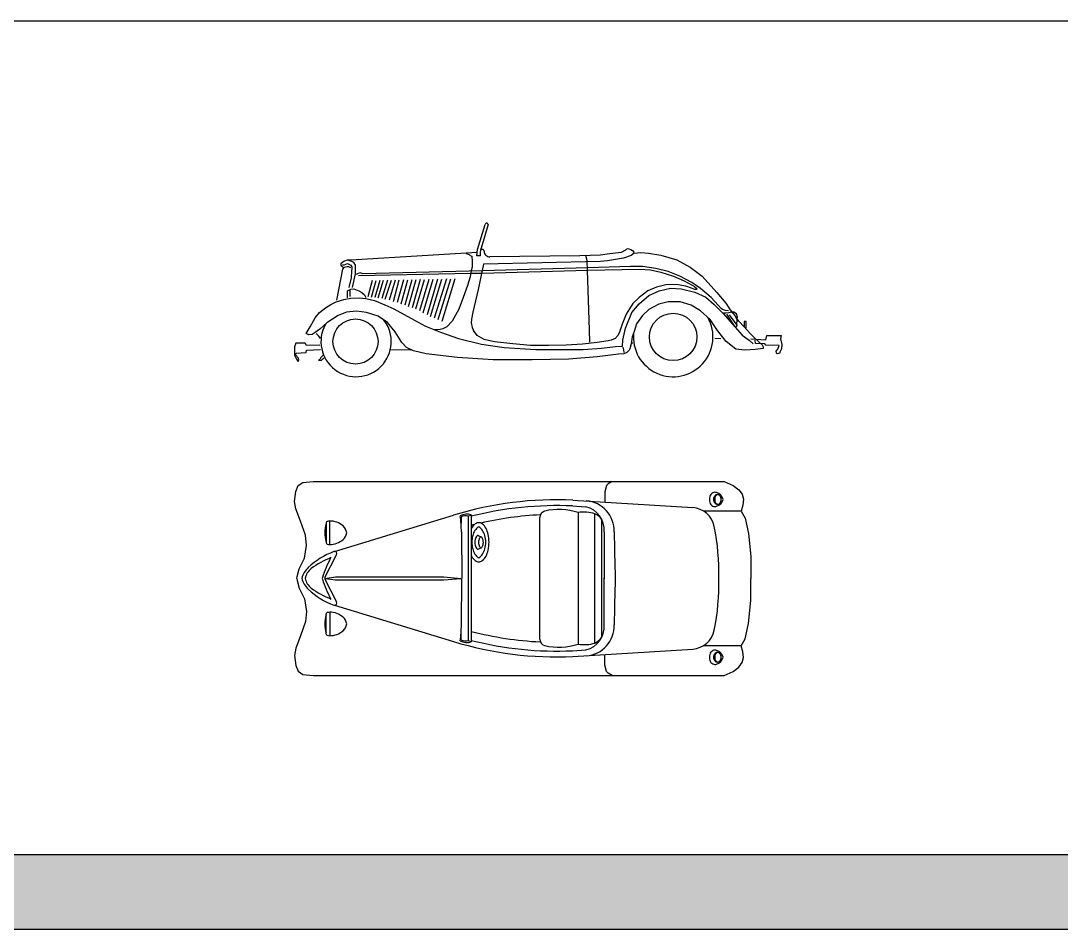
# Model space of a CAD drawing. Header units: millimetres. Extents: x 116290 to 180258, y 22146 to 121276.
# Drawn here: x 158887 to 167904, y 22146 to 30019 of the extents above; entities that cross this region are included whole.
import ezdxf

# ---------------------------------------------------------------- set-up
doc = ezdxf.new("R2010")
doc.units = ezdxf.units.MM
doc.layers.add('www.cad-blocks.net', color=7, linetype='Continuous')

# ---------------------------------------------------------------- blocks, each defined once
blk = doc.blocks.new('A$C482260ED')
for p, q in [((10.3, 1594.6), (30.8, 1645.9)), ((30.8, 1645.9), (71.8, 1672.5)), ((71.8, 1672.5), (160, 1682.8)), ((160, 1682.8), (3723.9, 1682.8)), ((2702.6, 1647.2), (2690.6, 1592.4)), ((2718.1, 1662.7), (2702.6, 1647.2)), ((2753.5, 1682.8), (2718.1, 1662.7)), ((3723.9, 1682.8), (3801.8, 1647.8)), ((3801.8, 1647.8), (3850.8, 1610.1)), ((0, 1508.5), (10.3, 1594.6)), ((2690.6, 1592.4), (2690.6, 1502.7)), ((3850.8, 1610.1), (3881, 1570.5)), ((3881, 1570.5), (3892.3, 1527.2)), ((10.3, 1445), (0, 1508.5)), ((51.3, 1338.4), (10.3, 1445)), ((2410, 1469.4), (2525.3, 1462.2)), ((2412.7, 1520.1), (3450.9, 1455.1)), ((3886.7, 1476.4), (3871.6, 1425.5)), ((3892.3, 1527.2), (3886.7, 1476.4)), ((345.8, 1075.6), (1377.7, 1390)), ((1442.8, 1375.7), (1442.8, 1321.7)), ((1504.7, 1382), (1531.7, 1393.1)), ((1504.7, 1382), (1504.7, 302.5)), ((1531.7, 1393.1), (1531.7, 291.4)), ((2125.4, 314.2), (2125.4, 1370.4)), ((2458.8, 1415.4), (2458.8, 272.4)), ((2603.2, 281.9), (2603.2, 1402.7)), ((3871.6, 1425.5), (3544.6, 1425.5)), ((3871.6, 1425.5), (3905.5, 1365.2)), ((3905.5, 1365.2), (3933.8, 1231.5)), ((94.4, 1215.4), (51.3, 1338.4)), ((272.8, 1324.9), (272.8, 1237.6)), ((306.1, 1136), (306.1, 1339.2)), ((2663.5, 333.2), (2663.5, 1351.3)), ((104.6, 1127.2), (94.4, 1215.4)), ((272.8, 1237.6), (272.8, 1150.3)), ((1445.9, 1245.5), (1450.5, 843.9)), ((1592, 1213.8), (1615.8, 1201.1)), ((2682.6, 1246), (2682.6, 839.1)), ((3933.8, 1231.5), (3954.5, 1031.9)), ((86.2, 1016.5), (104.6, 1127.2)), ((1592, 1094.7), (1615.8, 1107.4)), ((41, 924.3), (86.2, 1016.5)), ((263.2, 850.2), (364.8, 1047.1)), ((3954.5, 1031.9), (3954.5, 841.4)), ((21.4, 858.9), (41, 924.3)), ((19.8, 841.4), (21.4, 858.9)), ((19.8, 841.4), (21.4, 823.8)), ((21.4, 823.8), (41, 758.5)), ((263.2, 834.3), (364.8, 637.5)), ((264.8, 842.3), (355.3, 855)), ((264.8, 842.3), (355.3, 829.6)), ((355.3, 855), (1293.5, 855)), ((355.3, 829.6), (1293.5, 829.6)), ((1293.5, 855), (1441.2, 842.3)), ((1293.5, 829.6), (1441.2, 842.3)), ((1445.9, 439.1), (1450.5, 840.7)), ((2682.6, 438.5), (2682.6, 845.5)), ((3954.5, 650.9), (3954.5, 841.4)), ((41, 758.5), (86.2, 666.2)), ((86.2, 666.2), (104.6, 555.5)), ((3933.8, 451.3), (3954.5, 650.9)), ((104.6, 555.5), (94.4, 467.4)), ((306.1, 548.6), (306.1, 345.4)), ((345.8, 608.9), (1377.7, 294.6)), ((94.4, 467.4), (51.3, 344.4)), ((272.8, 447), (272.8, 534.3)), ((3905.5, 317.5), (3933.8, 451.3)), ((272.8, 359.7), (272.8, 447)), ((1442.8, 308.9), (1442.8, 362.9)), ((51.3, 344.4), (10.3, 237.8)), ((1504.7, 302.5), (1531.7, 291.4)), ((3871.6, 257.3), (3905.5, 317.5)), ((10.3, 237.8), (0, 174.2)), ((2410, 215.1), (2525.3, 222.4)), ((2412.7, 164.4), (3450.9, 229.5)), ((2690.6, 90.4), (2690.6, 181.8)), ((3871.6, 257.3), (3541.6, 257.3)), ((3886.7, 206.4), (3871.6, 257.3)), ((3892.3, 155.6), (3886.7, 206.4)), ((0, 174.2), (10.3, 88.1)), ((2702.6, 35.5), (2690.6, 90.4)), ((3850.8, 72.7), (3881, 112.2)), ((3881, 112.2), (3892.3, 155.6)), ((10.3, 88.1), (30.8, 36.9)), ((30.8, 36.9), (71.8, 10.2)), ((71.8, 10.2), (160, 0)), ((160, 0), (3723.9, 0)), ((2718.1, 20.1), (2702.6, 35.5)), ((2753.5, 0), (2718.1, 20.1)), ((3723.9, 0), (3801.8, 35)), ((3801.8, 35), (3850.8, 72.7))]:
    blk.add_line(p, q)
for centre, radius, start, end in [((3675.6, 1526.5), 80.2, 162.32678, 180), ((3659.6, 1531.6), 63.4, 142.43141, 162.32678), ((3649.5, 1539.4), 50.6, 118.30147, 142.43141), ((3643, 1551.4), 37, 90, 118.30147), ((3684.3, 1526.5), 52.4, 161.94148, 180), ((3674.6, 1529.7), 42.1, 141.79185, 161.94148), ((3702.6, 1526.5), 61.1, 164.4244, 180), ((3668.4, 1534.5), 34.3, 117.75413, 141.79185), ((3643, 1551.4), 37, 66.89585, 90), ((3686.2, 1531.1), 44.1, 146.06132, 164.4244), ((3675.8, 1538.1), 31.6, 121.61299, 146.06132), ((3664.5, 1542), 25.8, 90, 117.75413), ((3633.6, 1505.4), 83.6, 14.63368, 73.3583), ((3669.2, 1548.7), 19.1, 90, 121.61299), ((3664.5, 1542), 25.8, 83.67475, 90), ((3669.2, 1548.7), 19.1, 58.38701, 90), ((3662.7, 1538.1), 31.6, 33.93868, 58.38701), ((3652.3, 1531.1), 44.1, 15.5756, 33.93868), ((3635.9, 1526.5), 61.1, 0, 15.5756), ((2273.1, -1549.5), 3072.8, 87.39501, 106.94154), ((2273.1, -1549.5), 3022, 87.40323, 104.20183), ((2479.7, 1263.7), 203.7, 355.01839, 77.07847), ((2511.4, 1254.7), 258.7, 357.95553, 86.16677), ((3438.2, 1251.4), 204.1, 11.35304, 86.41276), ((3675.6, 1526.5), 80.2, 180, 197.67322), ((3659.6, 1521.4), 63.4, 197.67322, 217.56859), ((3649.5, 1513.6), 50.6, 217.56859, 241.69853), ((3643, 1501.6), 37, 241.69853, 270), ((3684.3, 1526.5), 52.4, 180, 198.05852), ((3674.6, 1523.3), 42.1, 198.05852, 218.20815), ((3702.6, 1526.5), 61.1, 180, 195.5756), ((3668.4, 1518.5), 34.3, 218.20815, 242.24587), ((3643, 1501.6), 37, 270, 293.10415), ((3686.2, 1521.9), 44.1, 195.5756, 213.93868), ((3675.8, 1514.9), 31.6, 213.93868, 238.38701), ((3664.5, 1511), 25.8, 242.24587, 270), ((3633.6, 1547.6), 83.6, 286.6417, 345.36632), ((3669.2, 1504.3), 19.1, 238.38701, 270), ((3664.5, 1511), 25.8, 270, 276.32525), ((3669.2, 1504.3), 19.1, 270, 301.61299), ((3662.7, 1514.9), 31.6, 301.61299, 326.06132), ((3652.3, 1521.9), 44.1, 326.06132, 344.4244), ((3635.9, 1526.5), 61.1, 344.4244, 0), ((1494.9, 1258.5), 139.6, 74.74207, 114.78521), ((212.2, 1231.6), 1233.8, 0.6474, 7.15359), ((1482.4, 1294.1), 90.7, 75.7896, 115.92243), ((2273.1, -1549.5), 2945.8, 92.7812, 102.92511), ((2180.9, 1370.4), 55.6, 103.60833, 180), ((2292.1, 911.3), 527.9, 71.5923, 103.60833), ((2511.2, 1107.8), 308.8, 72.67204, 99.78339), ((2549, 1277.9), 136.1, 32.67641, 66.52509), ((539.5, 1237.6), 277.8, 163.7398, 196.2602), ((288.8, 1319.9), 16.8, 107.13939, 162.86061), ((305, 1267.6), 71.5, 90.35293, 107.13939), ((305.6, 1164), 175.2, 49.05193, 90.35293), ((358.4, 1224.8), 94.6, 7.73411, 49.05193), ((2273.1, -1549.5), 2945.8, 104.01504, 104.57722), ((1715.3, 1180.2), 204.7, 152.37404, 153.74901), ((1642.2, 1218.4), 122.2, 128.35963, 152.37404), ((1655, 1198.4), 108.6, 122.79499, 147.26477), ((1596.7, 1275.9), 49, 90, 128.35963), ((1629.3, 1238.3), 61.2, 122.13009, 122.79499), ((1596.7, 1275.9), 49, 51.64037, 90), ((1564.2, 1238.3), 61.2, 57.20501, 57.86991), ((1538.5, 1198.4), 108.6, 32.73523, 57.20501), ((1551.3, 1218.4), 122.2, 27.62596, 51.64037), ((1478.2, 1180.2), 204.7, 12.23158, 27.62596), ((1687.5, 899.9), 1989.7, 358.34177, 11.35304), ((305.6, 1311.1), 175.2, 269.64707, 310.94807), ((358.4, 1250.3), 94.6, 310.94807, 352.26589), ((1760.4, 1155), 223.9, 165.08926, 180), ((1695.8, 1172.2), 157.1, 147.26477, 165.08926), ((1687.1, 1154.2), 123.7, 168.75495, 180), ((1639.9, 1163.6), 75.6, 154.35899, 168.75495), ((1610.3, 1177.8), 42.8, 130.79238, 154.35899), ((1592, 1199.1), 14.7, 90, 130.79238), ((1701.2, 1154.2), 106, 169.65541, 180), ((1658.8, 1162), 62.9, 156.21797, 169.65541), ((1632.2, 1173.7), 33.9, 133.22689, 156.21797), ((1615.8, 1191.1), 9.92, 90, 133.22689), ((1615.8, 1191.1), 9.92, 46.77311, 90), ((1599.4, 1173.7), 33.9, 23.78203, 46.77311), ((1497.7, 1172.2), 157.1, 14.91074, 32.73523), ((1572.8, 1162), 62.9, 10.34459, 23.78203), ((1530.4, 1154.2), 106, 0, 10.34459), ((1433.1, 1155), 223.9, 0, 14.91074), ((1362.1, 1155), 323.6, 0, 12.23158), ((44369.9, 2026.5), 41607.3, 181.07548, 181.6309), ((288.8, 1155.2), 16.8, 197.13939, 252.86061), ((305, 1207.5), 71.5, 252.86061, 269.64707), ((1760.4, 1155), 223.9, 180, 194.91074), ((1695.8, 1137.8), 157.1, 194.91074, 212.73523), ((1687.1, 1154.2), 123.7, 180, 191.24505), ((1639.9, 1144.8), 75.6, 191.24505, 205.64101), ((1610.3, 1130.6), 42.8, 205.64101, 229.20762), ((1592, 1109.4), 14.7, 229.20762, 270), ((1701.2, 1154.2), 106, 180, 190.34459), ((1658.8, 1146.5), 62.9, 190.34459, 203.78203), ((1632.2, 1134.8), 33.9, 203.78203, 226.77311), ((1615.8, 1117.3), 9.92, 226.77311, 270), ((1615.8, 1117.3), 9.92, 270, 313.22689), ((1599.4, 1134.8), 33.9, 313.22689, 336.21797), ((1497.7, 1137.8), 157.1, 327.26477, 345.08926), ((1572.8, 1146.5), 62.9, 336.21797, 349.65541), ((1530.4, 1154.2), 106, 349.65541, 0), ((1433.1, 1155), 223.9, 345.08926, 0), ((1478.2, 1129.8), 204.7, 332.37404, 347.76842), ((1362.1, 1155), 323.6, 347.76842, 0), ((563, 468.9), 644.6, 110.1469, 133.56909), ((585.3, 334.4), 738.2, 111.42112, 126.68809), ((1035.8, 608.5), 830.3, 150.15861, 163.19068), ((347.7, 1055.9), 19.3, 332.70043, 110.1469), ((1715.3, 1129.8), 204.7, 206.25099, 207.62596), ((1642.2, 1091.6), 122.2, 207.62596, 231.64037), ((1655, 1111.6), 108.6, 212.73523, 237.20501), ((1596.7, 1034.2), 49, 231.64037, 270), ((1629.3, 1071.7), 61.2, 237.20501, 237.86991), ((1564.2, 1071.7), 61.2, 302.13009, 302.79499), ((1596.7, 1034.2), 49, 270, 308.35963), ((1538.5, 1111.6), 108.6, 302.79499, 327.26477), ((1551.3, 1091.6), 122.2, 308.35963, 332.37404), ((248, 796), 190.5, 132.71574, 165.9297), ((221.9, 822.1), 130.1, 126.68809, 171.06697), ((248, 888.6), 190.5, 194.0703, 227.28426), ((221.9, 862.5), 130.1, 188.93303, 233.31191), ((255.3, 842.3), 15.6, 156.03751, 203.96249), ((1035.8, 1076), 830.3, 196.80932, 209.84139), ((277.5, 842.3), 16.3, 150.9454, 209.0546), ((44369.9, -341.9), 41607.3, 178.3691, 178.92452), ((1687.5, 784.7), 1989.7, 348.64696, 1.65823), ((563, 1215.6), 644.6, 226.43091, 249.8531), ((585.3, 1350.1), 738.2, 233.31191, 248.57888), ((347.7, 628.6), 19.3, 249.8531, 27.29957), ((288.8, 529.3), 16.8, 107.13939, 162.86061), ((305, 477.1), 71.5, 90.35293, 107.13939), ((305.6, 373.4), 175.2, 49.05193, 90.35293), ((539.5, 447), 277.8, 163.7398, 196.2602), ((358.4, 434.3), 94.6, 7.73411, 49.05193), ((305.6, 520.6), 175.2, 269.64707, 310.94807), ((358.4, 459.7), 94.6, 310.94807, 352.26589), ((212.2, 453), 1233.8, 352.84641, 359.3526), ((2273.1, 3234), 2945.8, 255.42278, 267.2188), ((2479.7, 420.9), 203.7, 282.92153, 4.98161), ((2511.4, 429.8), 258.7, 273.83323, 2.04447), ((3438.2, 433.2), 204.1, 273.58724, 348.64696), ((288.8, 364.6), 16.8, 197.13939, 252.86061), ((305, 416.9), 71.5, 252.86061, 269.64707), ((2273.1, 3234), 3072.8, 253.05846, 272.60499), ((1494.9, 426.1), 139.6, 245.21479, 285.25793), ((1482.4, 390.4), 90.7, 244.07757, 284.2104), ((2273.1, 3234), 3022, 255.79817, 272.59677), ((2180.9, 314.2), 55.6, 180, 256.39167), ((2292.1, 773.2), 527.9, 256.39167, 288.4077), ((2511.2, 576.7), 308.8, 260.21661, 287.32796), ((2549, 406.7), 136.1, 293.47491, 327.32359), ((3675.6, 158.1), 80.2, 162.32678, 180), ((3659.6, 163.2), 63.4, 142.43141, 162.32678), ((3649.5, 171), 50.6, 118.30147, 142.43141), ((3643, 183), 37, 90, 118.30147), ((3674.6, 161.2), 42.1, 141.79185, 161.94148), ((3668.4, 166.1), 34.3, 117.75413, 141.79185), ((3643, 183), 37, 66.89585, 90), ((3686.2, 162.6), 44.1, 146.06132, 164.4244), ((3675.8, 169.6), 31.6, 121.61299, 146.06132), ((3664.5, 173.6), 25.8, 90, 117.75413), ((3633.6, 137), 83.6, 14.63368, 73.3583), ((3669.2, 180.3), 19.1, 90, 121.61299), ((3664.5, 173.6), 25.8, 83.67475, 90), ((3669.2, 180.3), 19.1, 58.38701, 90), ((3662.7, 169.6), 31.6, 33.93868, 58.38701), ((3652.3, 162.6), 44.1, 15.5756, 33.93868), ((3675.6, 158.1), 80.2, 180, 197.67322), ((3659.6, 153), 63.4, 197.67322, 217.56859), ((3649.5, 145.2), 50.6, 217.56859, 241.69853), ((3643, 133.2), 37, 241.69853, 270), ((3684.3, 158.1), 52.4, 161.94148, 180), ((3684.3, 158.1), 52.4, 180, 198.05852), ((3674.6, 154.9), 42.1, 198.05852, 218.20815), ((3702.6, 158.1), 61.1, 164.4244, 180), ((3702.6, 158.1), 61.1, 180, 195.5756), ((3668.4, 150), 34.3, 218.20815, 242.24587), ((3643, 133.2), 37, 270, 293.10415), ((3686.2, 153.5), 44.1, 195.5756, 213.93868), ((3675.8, 146.5), 31.6, 213.93868, 238.38701), ((3664.5, 142.6), 25.8, 242.24587, 270), ((3633.6, 179.2), 83.6, 286.6417, 345.36632), ((3669.2, 135.9), 19.1, 238.38701, 270), ((3664.5, 142.6), 25.8, 270, 276.32525), ((3669.2, 135.9), 19.1, 270, 301.61299), ((3662.7, 146.5), 31.6, 301.61299, 326.06132), ((3652.3, 153.5), 44.1, 326.06132, 344.4244), ((3635.9, 158.1), 61.1, 0, 15.5756), ((3635.9, 158.1), 61.1, 344.4244, 0)]:
    blk.add_arc(centre, radius, start, end)
blk = doc.blocks.new('A$C49F12F3D')
at = {"extrusion": (0, 1, 0)}
for p, q in [((1586.2, 1100.9), (1652.9, 1318.2)), ((1677.7, 1317.2), (1618.5, 1112.8)), ((1579.7, 1047.1), (1586.2, 1100.9)), ((1612, 1076.2), (1618.5, 1112.8)), ((1613.1, 1046), (1579.7, 1047.1)), ((1613.1, 1046), (1612, 1076.2))]:
    blk.add_line(p, q, dxfattribs=at)
for p, q in [((2869.6, 1094.8), (2832.2, 1077.2)), ((2880.6, 1107.8), (2869.6, 1094.8)), ((2881.6, 1109.4), (2898.7, 1107.4)), ((2898.7, 1107.4), (2915.4, 1101.5)), ((2915.4, 1101.5), (2929.3, 1091.8)), ((2929.3, 1091.8), (2939.7, 1078.9)), ((404.5, 984.7), (426.3, 999.9)), ((426.3, 999.9), (458.4, 1010.9)), ((458.4, 1010.9), (487, 1011.4)), ((495.7, 997.7), (470.1, 1006)), ((487, 1011.4), (1583.4, 1077.4)), ((514.4, 990.2), (495.7, 997.7)), ((1488.4, 1066.5), (1513, 1058.2)), ((1513, 1058.2), (1521.5, 1050.8)), ((1521.5, 1050.8), (1537.7, 1044.6)), ((1537.7, 1044.6), (1536.1, 1029.6)), ((1536.1, 1029.6), (1540.7, 1013.3)), ((1540.7, 1013.3), (1538.9, 989.9)), ((2650, 998.5), (1637.5, 974.2)), ((2473.6, 1047.4), (1693.3, 1037.7)), ((2652.3, 1052.8), (2473.6, 1047.4)), ((2535.8, 1006.3), (2524.4, 1049)), ((2540.4, 919.3), (2535.8, 1006.3)), ((2711.2, 1003.3), (2650, 998.5)), ((2710.9, 1060.4), (2652.3, 1052.8)), ((2832.2, 1077.2), (2710.9, 1060.4)), ((2851.1, 1026.3), (2711.2, 1003.3)), ((2918.5, 1048.5), (2851.1, 1026.3)), ((2943.7, 1069), (2918.5, 1048.5)), ((2939.7, 1078.9), (2943.7, 1069)), ((2943.7, 1069), (3001.7, 1075)), ((3001.7, 1075), (3067.4, 1071.2)), ((3067.4, 1071.2), (3175.1, 1054)), ((3175.1, 1054), (3311.9, 1011.5)), ((3311.9, 1011.5), (3428.9, 949.3)), ((416.8, 932.1), (364.5, 661.6)), ((403.9, 967.2), (404.5, 984.7)), ((409.1, 956.2), (403.9, 967.2)), ((421.3, 944.7), (409.1, 956.2)), ((415.7, 969.3), (430.7, 969.7)), ((426.5, 945.9), (416.8, 932.1)), ((455.6, 950.9), (426.5, 945.9)), ((430.7, 969.7), (458.3, 979.6)), ((470.9, 950.7), (455.6, 950.9)), ((458.3, 979.6), (475.5, 972.4)), ((487.8, 944.2), (470.9, 950.7)), ((475.5, 972.4), (487.9, 965.1)), ((487.9, 965.1), (495.3, 952.7)), ((494.6, 914.1), (491.4, 855.8)), ((497.3, 941), (494.6, 914.1)), ((495.3, 952.7), (497.3, 941)), ((526.9, 966.2), (514.4, 990.2)), ((527.4, 947.7), (526.9, 966.2)), ((529, 892.4), (527.4, 947.7)), ((1629.5, 918.3), (591.4, 892.4)), ((1529.4, 920.7), (1520.9, 865.8)), ((1538.7, 948.1), (1529.4, 920.7)), ((1538.9, 989.9), (1538.7, 948.1)), ((1637.5, 974.2), (1591.2, 755.2)), ((1624.9, 895.5), (2539.6, 922.4)), ((2541.7, 943.6), (1629.5, 918.3)), ((2539.6, 922.4), (2989.4, 932.7)), ((2556.7, 405.6), (2540.4, 919.3)), ((2912.1, 954.9), (2541.7, 943.6)), ((3016.7, 954.4), (2912.1, 954.9)), ((2989.4, 932.7), (3085.4, 925.3)), ((3132.4, 938.2), (3016.7, 954.4)), ((3085.4, 925.3), (3174.3, 906.8)), ((3238.5, 910.2), (3132.4, 938.2)), ((3174.3, 906.8), (3285.5, 870)), ((3340.2, 870.9), (3238.5, 910.2)), ((3428.9, 949.3), (3531.5, 869.4)), ((491.4, 855.8), (471.8, 771.3)), ((503.5, 773.2), (529, 892.4)), ((552.7, 894.1), (533.4, 884.8)), ((570.6, 898.8), (552.7, 894.1)), ((553.2, 875.7), (1529.1, 895.6)), ((591.4, 892.4), (570.6, 898.8)), ((674, 833.3), (634.3, 692.6)), ((666.9, 688.8), (707, 833.9)), ((739.9, 834.6), (694.9, 685.5)), ((725.7, 682.6), (771.2, 835.2)), ((805.5, 835.9), (755.1, 677.8)), ((785.4, 670.5), (839.8, 836.6)), ((871.6, 837.3), (820.6, 663.1)), ((856.6, 651.6), (907.5, 838)), ((945.6, 838.8), (890, 642.1)), ((923.2, 630.4), (982.1, 839.6)), ((1015.5, 840.2), (957.2, 620)), ((987.7, 607.8), (1053.1, 841)), ((1089.4, 841.7), (1019.8, 596.5)), ((1050.4, 587.5), (1126.9, 842.5)), ((1164.9, 843.3), (1082.1, 570.7)), ((1115.3, 554.1), (1201.1, 844)), ((1239.7, 844.8), (1149.8, 536.5)), ((1178, 522), (1277.8, 845.6)), ((1315.7, 846.4), (1210.5, 506.9)), ((1244.1, 494.4), (1354.8, 847.2)), ((1389.8, 847.9), (1275.1, 478.1)), ((1520.9, 865.8), (1497.6, 789.5)), ((1529.1, 895.6), (1624.9, 895.5)), ((3285.5, 870), (3377.6, 831.5)), ((3443.5, 816.4), (3340.2, 870.9)), ((3377.6, 831.5), (3440.9, 795.7)), ((3519.1, 764.8), (3443.5, 816.4)), ((3531.5, 869.4), (3660.9, 730.5)), ((457.6, 743.4), (486.5, 759.2)), ((459, 684.2), (457.6, 743.4)), ((483.4, 694.3), (482.5, 752.1)), ((486.5, 759.2), (513.9, 759.9)), ((513.9, 759.9), (556.5, 744.4)), ((556.5, 744.4), (583.8, 728.8)), ((583.8, 728.8), (607.4, 707.9)), ((1497.6, 789.5), (1460.1, 685.7)), ((1591.2, 755.2), (1545.6, 557.8)), ((3060.6, 743.5), (2986.3, 686.7)), ((3137.7, 775.3), (3060.6, 743.5)), ((3069.4, 702.6), (3160.6, 744.6)), ((3217.3, 794.3), (3137.7, 775.3)), ((3160.6, 744.6), (3259.2, 765.8)), ((3306.4, 797.8), (3217.3, 794.3)), ((3259.2, 765.8), (3352, 761.8)), ((3390, 784.2), (3306.4, 797.8)), ((3352, 761.8), (3468.7, 732.5)), ((3441.8, 766.8), (3390, 784.2)), ((3440.9, 795.7), (3466.2, 781.2)), ((3468.2, 755.6), (3441.8, 766.8)), ((3466.2, 781.2), (3489.2, 761.1)), ((3484.1, 754.1), (3468.2, 755.6)), ((3468.7, 732.5), (3565.2, 687.4)), ((3489.2, 761.1), (3484.1, 754.1)), ((3611.3, 684.5), (3519.1, 764.8)), ((3660.9, 730.5), (3738.9, 635.9)), ((313.6, 625.7), (361.1, 648.8)), ((361.1, 648.8), (426.1, 668.1)), ((426.1, 668.1), (486.9, 680.1)), ((486.9, 680.1), (559.3, 683.9)), ((559.3, 683.9), (617.6, 678.6)), ((607.4, 707.9), (618.1, 687.3)), ((617.6, 678.6), (693, 660.5)), ((693, 660.5), (781.2, 622.6)), ((1460.1, 685.7), (1423.6, 586.1)), ((2930.6, 633.2), (2873.7, 541.4)), ((2922.7, 557.1), (2986.1, 631.3)), ((2986.3, 686.7), (2930.6, 633.2)), ((2986.1, 631.3), (3069.4, 702.6)), ((3237.5, 648.5), (3156.2, 627.1)), ((3341, 648), (3237.5, 648.5)), ((3438.6, 619), (3341, 648)), ((3565.2, 687.4), (3637, 625.3)), ((3671.3, 619.3), (3611.3, 684.5)), ((3738.9, 635.9), (3764.6, 596.2)), ((177.9, 509.7), (216.2, 555.4)), ((216.2, 555.4), (267.1, 596.5)), ((267.1, 596.5), (313.6, 625.7)), ((451.3, 558), (376.6, 528.9)), ((537.4, 566.4), (451.3, 558)), ((623, 556.2), (537.4, 566.4)), ((723.7, 524.1), (623, 556.2)), ((781.2, 622.6), (860.6, 587.2)), ((860.6, 587.2), (949.8, 538.6)), ((1423.6, 586.1), (1364.9, 480.2)), ((1545.6, 557.8), (1533.7, 498.2)), ((2873.7, 541.4), (2840.8, 454.7)), ((2868.4, 421), (2922.7, 557.1)), ((3070.8, 581.4), (3015.1, 530.4)), ((3156.2, 627.1), (3070.8, 581.4)), ((3518, 570.8), (3438.6, 619)), ((3601.7, 495.4), (3518, 570.8)), ((3637, 625.3), (3715.5, 547.8)), ((3699, 589.8), (3671.3, 619.3)), ((3709.3, 582.1), (3699, 589.8)), ((3735, 573.4), (3709.3, 582.1)), ((3715.5, 547.8), (3819.9, 428.5)), ((3738.1, 550.5), (3716.5, 549.2)), ((3761.8, 571.7), (3735, 573.4)), ((3763.5, 551.6), (3738.1, 550.5)), ((3783.1, 558.8), (3763.5, 551.6)), ((3764.6, 596.2), (3790.1, 558.1)), ((3805.4, 546.1), (3783.1, 558.8)), ((3808.1, 559.2), (3790.1, 558.1)), ((3822.1, 523.6), (3805.4, 546.1)), ((3829.2, 543.8), (3808.1, 559.2)), ((3838.2, 515.6), (3829.2, 543.8)), ((134.8, 432.9), (177.9, 509.7)), ((280.9, 465.6), (220.4, 410.2)), ((376.6, 528.9), (280.9, 465.6)), ((806.1, 470.3), (723.7, 524.1)), ((872.2, 387.2), (806.1, 470.3)), ((949.8, 538.6), (1038.6, 488.6)), ((1038.6, 488.6), (1134.8, 437.5)), ((1364.9, 480.2), (1320, 430.9)), ((1533.7, 498.2), (1532.2, 465.5)), ((1532.2, 465.5), (1540, 424.6)), ((2840.8, 454.7), (2820.5, 392.9)), ((2962.8, 456.5), (2942.7, 391.8)), ((3015.1, 530.4), (2962.8, 456.5)), ((3665.7, 400.4), (3601.7, 495.4)), ((3818.1, 431.9), (3747.7, 541)), ((3835.4, 446.7), (3769.8, 535.7)), ((3836.6, 489.5), (3822.1, 523.6)), ((3833.4, 457.4), (3836.6, 489.5)), ((3835.5, 442.5), (3833.4, 457.4)), ((3835.1, 500.3), (3838.2, 515.6)), ((3851.1, 481.6), (3835.1, 500.3)), ((3851.1, 481.6), (3894.6, 434.1)), ((3914.3, 479.2), (3897.5, 478.7)), ((3897.5, 478.7), (3897.7, 436.6)), ((3914.6, 419.3), (3914.3, 479.2)), ((102, 373.1), (134.8, 432.9)), ((123.1, 362.9), (102, 373.1)), ((151.4, 366.5), (123.1, 362.9)), ((178.4, 381.2), (151.4, 366.5)), ((220.4, 410.2), (178.4, 381.2)), ((197.3, 363.9), (187.7, 371)), ((209.2, 351.7), (197.3, 363.9)), ((929, 295.7), (872.2, 387.2)), ((1134.8, 437.5), (1264.5, 384)), ((1237.7, 407), (1213.4, 405.9)), ((1261, 408.3), (1237.7, 407)), ((1285.9, 414.9), (1261, 408.3)), ((1264.5, 384), (1422.4, 331)), ((1320, 430.9), (1285.9, 414.9)), ((1540, 424.6), (1551.5, 399.8)), ((1582.9, 357.2), (1551.5, 399.8)), ((2557.9, 298.7), (2556.7, 405.6)), ((2820.5, 392.9), (2803.6, 360)), ((2846.3, 315.2), (2868.4, 421)), ((2942.7, 391.8), (2925.6, 345)), ((3740.1, 304.3), (3665.7, 400.4)), ((3819.9, 428.5), (3879.6, 360.5)), ((3825.2, 425.5), (3835.5, 442.5)), ((3894.6, 434.1), (3951.1, 370.2)), ((3951.1, 370.2), (3992, 329.9)), ((11.7, 290.4), (0, 259.1)), ((93.1, 291.3), (11.7, 290.4)), ((104.2, 268.6), (93.1, 291.3)), ((217.7, 272.6), (104.2, 268.6)), ((225.8, 331.7), (209.2, 351.7)), ((970.1, 251.3), (929, 295.7)), ((1422.4, 331), (1619.6, 281.5)), ((1643.5, 321.9), (1582.9, 357.2)), ((1619.6, 281.5), (1815.5, 253.9)), ((1732.6, 302.2), (1643.5, 321.9)), ((1891.3, 283), (1732.6, 302.2)), ((2043.9, 270.6), (1891.3, 283)), ((2200.6, 268.8), (2043.9, 270.6)), ((2352.8, 272.7), (2200.6, 268.8)), ((2497.1, 282.5), (2352.8, 272.7)), ((2622.2, 295.5), (2497.1, 282.5)), ((2716.8, 309.2), (2622.2, 295.5)), ((2745.2, 315.9), (2716.8, 309.2)), ((2777.6, 329.3), (2745.2, 315.9)), ((2803.6, 360), (2777.6, 329.3)), ((2842.9, 262.9), (2846.3, 315.2)), ((2916.2, 283.4), (2907.3, 239.6)), ((2925.6, 345), (2916.2, 283.4)), ((2919.4, 290.5), (2932.6, 294)), ((3643.2, 332.5), (3693.7, 331.5)), ((3825.3, 238.4), (3740.1, 304.3)), ((3879.6, 360.5), (3939.8, 315.8)), ((3939.8, 315.8), (3975.5, 284.8)), ((3954.8, 327.1), (4083.9, 318.9)), ((3992, 329.9), (4052, 276.2)), ((3995.3, 286.1), (3992, 316.6)), ((4076.5, 284.5), (3995.3, 286.1)), ((4052, 276.2), (4062.6, 259.4)), ((4083.5, 273.6), (4076.5, 284.5)), ((4200.3, 269.2), (4083.5, 273.6)), ((4083.9, 318.9), (4094.4, 355.4)), ((4094.4, 355.4), (4216.3, 355.7)), ((4216.3, 355.7), (4212.9, 327.1)), ((4212.9, 327.1), (4224.4, 278.6)), ((4224.4, 278.6), (4220.6, 241.9)), ((0, 259.1), (0, 221.1)), ((0, 221.1), (1, 187.3)), ((1, 187.3), (16.6, 151.9)), ((12.2, 186.3), (14.8, 204.8)), ((34.5, 159), (12.2, 186.3)), ((14.8, 204.8), (100, 209)), ((100, 209), (105, 229.3)), ((105, 229.3), (223.6, 235.1)), ((247, 185.2), (228.7, 166.3)), ((1007, 229.7), (833.7, 232.8)), ((1029.9, 222.3), (970.1, 251.3)), ((1139.9, 196.9), (1029.9, 222.3)), ((1413.5, 166.3), (1139.9, 196.9)), ((1815.5, 253.9), (2090.5, 235)), ((2090.5, 235), (2295, 233.8)), ((2295, 233.8), (2501.2, 235.4)), ((2501.2, 235.4), (2659.1, 245.8)), ((2808.3, 193.6), (2622.5, 172.3)), ((2659.1, 245.8), (2782.3, 260.5)), ((2782.3, 260.5), (2842.9, 262.9)), ((2852.7, 198.4), (2808.3, 193.6)), ((2845.5, 255.3), (2849.3, 245.3)), ((2849.3, 245.3), (2852.1, 231.1)), ((2852.1, 231.1), (2852.8, 209.2)), ((2880.3, 207.8), (2852.7, 198.4)), ((2899.3, 228.2), (2880.3, 207.8)), ((2907.3, 239.6), (2899.3, 228.2)), ((3903.9, 230.5), (3825.3, 238.4)), ((3991.8, 236.5), (3903.9, 230.5)), ((4062.3, 245.1), (3991.8, 236.5)), ((4062.6, 259.4), (4062.3, 245.1)), ((4173.1, 220.7), (4189.6, 239)), ((4176, 202.3), (4173.1, 220.7)), ((4184.2, 198), (4176, 202.3)), ((4204.9, 204.6), (4184.2, 198)), ((4189.6, 239), (4200.3, 269.2)), ((4205.4, 212.9), (4204.9, 204.6)), ((4220.6, 241.9), (4205.4, 212.9)), ((16.6, 151.9), (27.3, 132.7)), ((27.3, 132.7), (31.4, 133.5)), ((31.4, 133.5), (37.7, 144.1)), ((37.7, 144.1), (34.5, 159)), ((218.4, 147.5), (208.5, 143)), ((208.5, 143), (229.5, 139.5)), ((228.7, 166.3), (218.4, 147.5)), ((229.5, 139.5), (247.8, 157.4)), ((247.8, 157.4), (257.7, 163.6)), ((1720.3, 144.4), (1413.5, 166.3)), ((2058.5, 146.3), (1720.3, 144.4)), ((2376.4, 152.1), (2058.5, 146.3)), ((2622.5, 172.3), (2376.4, 152.1))]:
    blk.add_line(p, q)
for centre, radius in [((3281.5, 344.2), 205.6), ((528.2, 304.1), 195.5)]:
    blk.add_circle(centre, radius)
for centre, radius, start, end in [((1665.3, 1317.7), 12.4, 330.1822, 177.51185), ((1626.7, 1086.6), 16.6, 0.43855, 119.9371), ((1692.7, 1087.1), 49.4, 180.43855, 270.71576), ((533.7, 304.2), 304.9, 150.62295, 37.69004), ((3281.5, 344.2), 344.9, 174.03235, 29.26662)]:
    blk.add_arc(centre, radius, start, end)
blk = doc.blocks.new('FORMAT')
at = {"true_color": 0x546d8e}
h = blk.add_hatch(color=155, dxfattribs=at)
h.set_gradient(color1=(68, 68, 68), color2=(84, 109, 142), tint=1)
h.paths.add_polyline_path([(120018.9, 22792.2), (120018.9, 22146), (180258.2, 22146), (180258.2, 22792.2)])
at = {"color": 155, "true_color": 0x546d8e}
for p, q in [((120018.9, 30018.8), (180258.2, 30018.8)), ((120018.9, 22792.2), (180258.2, 22792.2)), ((120018.9, 22146), (180258.2, 22146))]:
    blk.add_line(p, q, dxfattribs=at)

msp = doc.modelspace()

# ---------------------------------------------------------------- block references
for name, p in [('A$C49F12F3D', (161259.4, 26934.9)), ('A$C482260ED', (161259.4, 24344.4))]:
    msp.add_blockref(name, p)
at = {"layer": 'www.cad-blocks.net'}
msp.add_blockref('FORMAT', (0, 0), dxfattribs=at)

doc.saveas('drawing.dxf')
